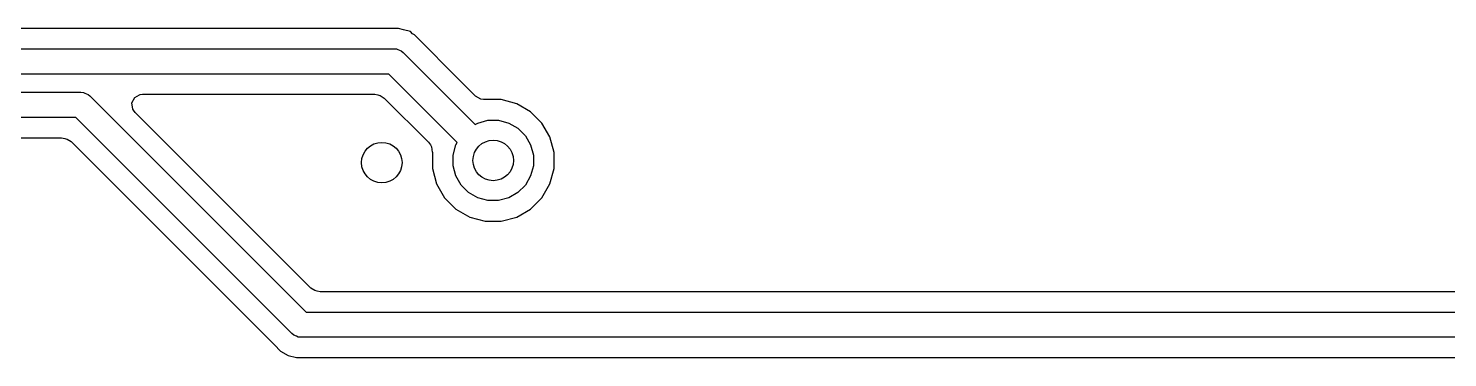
# Model space of a CAD drawing. Header units: inches. Extents: x 0.79 to 7.64, y -5.35 to -0.98.
# Drawn here: x 4.552 to 5.103, y -2.198 to -2.07 of the extents above; entities that cross this region are included whole.
import ezdxf

# ---------------------------------------------------------------- set-up
doc = ezdxf.new("R2010")
doc.units = ezdxf.units.IN
doc.header["$MEASUREMENT"] = 0
doc.layers.add('BLACK', color=250, linetype='CONTINUOUS')

msp = doc.modelspace()

# ---------------------------------------------------------------- linework, layer by layer
at = {"layer": 'BLACK', "linetype": 'CONTINUOUS'}
for p, q in [((4.69545, -2.06986), (4.31258, -2.06986)), ((4.69744, -2.0704), (4.69545, -2.06986)), ((4.69545, -2.06986), (4.69545, -2.06986)), ((4.70014, -2.07112), (4.69744, -2.0704)), ((4.70096, -2.07204), (4.70014, -2.07112)), ((4.70163, -2.07242), (4.70096, -2.07204)), ((4.71975, -2.09055), (4.70163, -2.07242)), ((4.16346, -2.07776), (4.69376, -2.07776)), ((4.69376, -2.07776), (4.69472, -2.07785)), ((4.69472, -2.07785), (4.69472, -2.07785)), ((4.69472, -2.07785), (4.69524, -2.07807)), ((4.69524, -2.07807), (4.6965, -2.07859)), ((4.6965, -2.07859), (4.6965, -2.07859)), ((4.6965, -2.07859), (4.69724, -2.0792)), ((4.69724, -2.0792), (4.72527, -2.10722)), ((4.69172, -2.0876), (4.16142, -2.0876)), ((4.71831, -2.11418), (4.69172, -2.0876)), ((4.72545, -2.09624), (4.71975, -2.09055)), ((4.71975, -2.09055), (4.71975, -2.09055)), ((4.19961, -2.09469), (4.57205, -2.09469)), ((4.57205, -2.09469), (4.57301, -2.09478)), ((4.57301, -2.09478), (4.57301, -2.09478)), ((4.57301, -2.09478), (4.57353, -2.09499)), ((4.57353, -2.09499), (4.57478, -2.09551)), ((4.57478, -2.09551), (4.57478, -2.09551)), ((4.57478, -2.09551), (4.57553, -2.09613)), ((4.57553, -2.09613), (4.65952, -2.18012)), ((4.59295, -2.09669), (4.5948, -2.09565)), ((4.5948, -2.09565), (4.59502, -2.0956)), ((4.59502, -2.0956), (4.59593, -2.09549)), ((4.59593, -2.09549), (4.68622, -2.09549)), ((4.68622, -2.09549), (4.68743, -2.09568)), ((4.68743, -2.09568), (4.68784, -2.09582)), ((4.68784, -2.09582), (4.68834, -2.09598)), ((4.68834, -2.09598), (4.68989, -2.09693)), ((4.59186, -2.09883), (4.59295, -2.09669)), ((4.59223, -2.10121), (4.59186, -2.09883)), ((4.59243, -2.1016), (4.59223, -2.10121)), ((4.59315, -2.10258), (4.59243, -2.1016)), ((4.68989, -2.09693), (4.70713, -2.11416)), ((4.72749, -2.09732), (4.72545, -2.09624)), ((4.72844, -2.09749), (4.72749, -2.09732)), ((4.72915, -2.09756), (4.72844, -2.09749)), ((4.7354, -2.09756), (4.72915, -2.09756)), ((4.74141, -2.09917), (4.7354, -2.09756)), ((4.7354, -2.09756), (4.7354, -2.09756)), ((4.7468, -2.10228), (4.74141, -2.09917)), ((4.57001, -2.10453), (4.20164, -2.10453)), ((4.654, -2.18852), (4.57001, -2.10453)), ((4.66135, -2.17079), (4.59315, -2.10258)), ((4.72527, -2.10722), (4.72626, -2.10665)), ((4.72626, -2.10665), (4.73023, -2.10559)), ((4.73023, -2.10559), (4.73434, -2.10559)), ((4.73434, -2.10559), (4.73831, -2.10665)), ((4.73831, -2.10665), (4.74187, -2.1087)), ((4.7512, -2.10668), (4.7468, -2.10228)), ((4.75431, -2.11207), (4.7512, -2.10668)), ((4.41757, -2.11242), (4.56451, -2.11242)), ((4.56451, -2.11242), (4.56571, -2.11261)), ((4.56571, -2.11261), (4.56613, -2.11275)), ((4.74187, -2.1087), (4.74478, -2.11161)), ((4.74478, -2.11161), (4.74683, -2.11517)), ((4.75593, -2.11809), (4.75431, -2.11207)), ((4.56613, -2.11275), (4.56663, -2.11291)), ((4.56663, -2.11291), (4.56818, -2.11386)), ((4.56818, -2.11386), (4.64723, -2.19291)), ((4.70713, -2.11416), (4.70784, -2.11515)), ((4.70784, -2.11515), (4.70824, -2.11592)), ((4.70824, -2.11592), (4.70859, -2.11795)), ((4.70859, -2.11795), (4.70865, -2.11796)), ((4.70865, -2.11796), (4.70864, -2.11809)), ((4.70864, -2.11809), (4.70864, -2.11809)), ((4.70864, -2.11809), (4.70864, -2.11809)), ((4.70864, -2.11809), (4.70864, -2.12431)), ((4.71667, -2.11914), (4.71773, -2.11517)), ((4.71773, -2.11517), (4.71831, -2.11418)), ((4.74683, -2.11517), (4.7479, -2.11914)), ((4.75593, -2.12431), (4.75593, -2.11809)), ((4.71667, -2.12325), (4.71667, -2.11914)), ((4.71773, -2.12723), (4.71667, -2.12325)), ((4.7479, -2.12325), (4.74683, -2.12723)), ((4.7479, -2.11914), (4.7479, -2.12325)), ((4.70864, -2.12431), (4.71025, -2.13032)), ((4.71979, -2.13079), (4.71773, -2.12723)), ((4.74683, -2.12723), (4.74478, -2.13079)), ((4.75431, -2.13032), (4.75593, -2.12431)), ((4.71025, -2.13032), (4.71337, -2.13571)), ((4.7227, -2.13369), (4.71979, -2.13079)), ((4.72626, -2.13575), (4.7227, -2.13369)), ((4.74187, -2.13369), (4.73831, -2.13575)), ((4.74478, -2.13079), (4.74187, -2.13369)), ((4.7512, -2.13571), (4.75431, -2.13032)), ((4.71337, -2.13571), (4.71777, -2.14012)), ((4.71777, -2.14012), (4.72316, -2.14323)), ((4.73023, -2.13681), (4.72626, -2.13575)), ((4.73434, -2.13681), (4.73023, -2.13681)), ((4.73831, -2.13575), (4.73434, -2.13681)), ((4.74141, -2.14323), (4.7468, -2.14012)), ((4.7468, -2.14012), (4.7512, -2.13571)), ((4.72316, -2.14323), (4.72917, -2.14484)), ((4.72917, -2.14484), (4.72917, -2.14484)), ((4.72917, -2.14484), (4.7354, -2.14484)), ((4.7354, -2.14484), (4.74141, -2.14323)), ((4.7354, -2.14484), (4.7354, -2.14484)), ((4.6629, -2.17174), (4.66135, -2.17079)), ((4.66382, -2.17203), (4.6629, -2.17174)), ((4.66502, -2.17222), (4.66382, -2.17203)), ((5.67376, -2.17222), (4.66502, -2.17222)), ((4.65952, -2.18012), (5.67906, -2.18012)), ((4.65475, -2.18913), (4.654, -2.18852)), ((4.65579, -2.18956), (4.65475, -2.18913)), ((4.65475, -2.18913), (4.65475, -2.18913)), ((4.65652, -2.18987), (4.65579, -2.18956)), ((4.65748, -2.18996), (4.65652, -2.18987)), ((4.65652, -2.18987), (4.65652, -2.18987)), ((4.64723, -2.19291), (4.64723, -2.19291)), ((4.64723, -2.19291), (4.64961, -2.19529)), ((4.64961, -2.19529), (4.64961, -2.19529)), ((4.64961, -2.19529), (4.64961, -2.19529)), ((4.64961, -2.19529), (4.64961, -2.19529)), ((4.64961, -2.19529), (4.65253, -2.19698)), ((5.6811, -2.18996), (4.65748, -2.18996)), ((4.65253, -2.19698), (4.65579, -2.19785)), ((4.65579, -2.19785), (4.65579, -2.19785)), ((4.65579, -2.19785), (5.68279, -2.19785))]:
    msp.add_line(p, q, dxfattribs=at)
at = {"layer": 'BLACK'}
for centre in [(4.68898, -2.12205), (4.73228, -2.1212)]:
    msp.add_circle(centre, 0.00787, dxfattribs=at)
at = {"layer": 'WHITE'}
for centre in [(4.68898, -2.12205), (4.73228, -2.1212)]:
    msp.add_circle(centre, 0.00787, dxfattribs=at)

doc.saveas('drawing.dxf')
